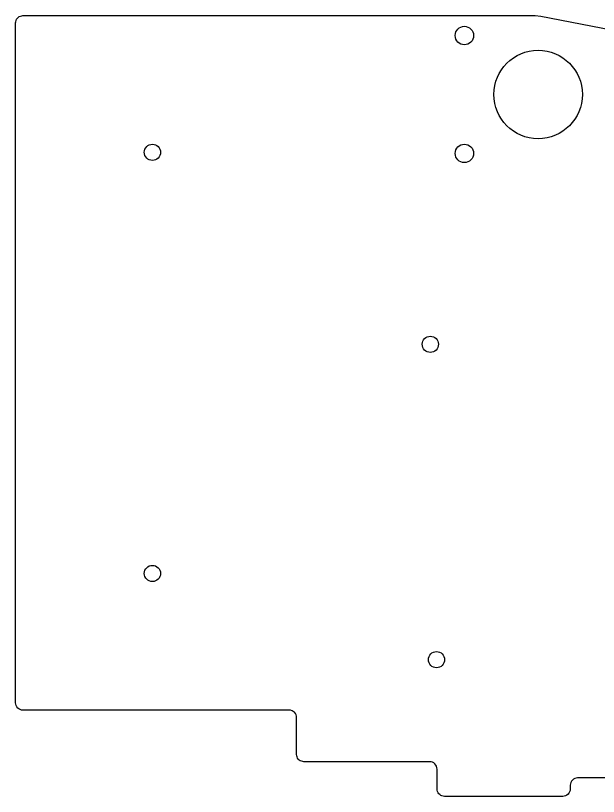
# Model space of a CAD drawing. Header units: inches. Extents: x 184 to 631, y 158 to 480.
# Drawn here: x 183.9 to 407.5, y 158.4 to 458.2 of the extents above; entities that cross this region are included whole.
import ezdxf

# ---------------------------------------------------------------- set-up
doc = ezdxf.new("R2010")
doc.units = ezdxf.units.IN
doc.header["$MEASUREMENT"] = 0

# ---------------------------------------------------------------- blocks, each defined once
blk = doc.blocks.new('block 6')
at = {"color": 7, "lineweight": 25, "true_color": 0xffffff}
blk.add_lwpolyline([(383.3, 458.25), (385.45, 458.04)], dxfattribs=at)
blk = doc.blocks.new('block 5')
blk.add_blockref('block 6', (0, 0))
blk = doc.blocks.new('block 4')
blk.add_blockref('block 5', (0, 0))
blk = doc.blocks.new('block 3')
blk.add_blockref('block 4', (0, 0))
blk = doc.blocks.new('block 10')
at = {"color": 7, "lineweight": 25, "true_color": 0xffffff}
blk.add_lwpolyline([(385.45, 458.04), (412.57, 452.81)], dxfattribs=at)
blk = doc.blocks.new('block 9')
blk.add_blockref('block 10', (0, 0))
blk = doc.blocks.new('block 8')
blk.add_blockref('block 9', (0, 0))
blk = doc.blocks.new('block 7')
blk.add_blockref('block 8', (0, 0))
blk = doc.blocks.new('block 94')
at = {"color": 7, "lineweight": 25, "true_color": 0xffffff}
blk.add_lwpolyline([(447.77, 165.52), (399.52, 165.52)], dxfattribs=at)
blk = doc.blocks.new('block 93')
blk.add_blockref('block 94', (0, 0))
blk = doc.blocks.new('block 92')
blk.add_blockref('block 93', (0, 0))
blk = doc.blocks.new('block 91')
blk.add_blockref('block 92', (0, 0))
blk = doc.blocks.new('block 98')
at = {"color": 7, "lineweight": 25, "true_color": 0xffffff}
blk.add_lwpolyline([(399.52, 165.52), (398.97, 165.47), (398.44, 165.3), (397.95, 165.04), (397.52, 164.69), (397.17, 164.26), (396.91, 163.77), (396.75, 163.24), (396.69, 162.69)], dxfattribs=at)
blk = doc.blocks.new('block 97')
blk.add_blockref('block 98', (0, 0))
blk = doc.blocks.new('block 96')
blk.add_blockref('block 97', (0, 0))
blk = doc.blocks.new('block 95')
blk.add_blockref('block 96', (0, 0))
blk = doc.blocks.new('block 102')
at = {"color": 7, "lineweight": 25, "true_color": 0xffffff}
blk.add_lwpolyline([(396.69, 162.69), (396.69, 161.28)], dxfattribs=at)
blk = doc.blocks.new('block 101')
blk.add_blockref('block 102', (0, 0))
blk = doc.blocks.new('block 100')
blk.add_blockref('block 101', (0, 0))
blk = doc.blocks.new('block 99')
blk.add_blockref('block 100', (0, 0))
blk = doc.blocks.new('block 106')
at = {"color": 7, "lineweight": 25, "true_color": 0xffffff}
blk.add_lwpolyline([(396.69, 161.28), (396.64, 160.72), (396.48, 160.19), (396.22, 159.7), (395.86, 159.27), (395.43, 158.92), (394.94, 158.66), (394.41, 158.5), (393.86, 158.45)], dxfattribs=at)
blk = doc.blocks.new('block 105')
blk.add_blockref('block 106', (0, 0))
blk = doc.blocks.new('block 104')
blk.add_blockref('block 105', (0, 0))
blk = doc.blocks.new('block 103')
blk.add_blockref('block 104', (0, 0))
blk = doc.blocks.new('block 110')
at = {"color": 7, "lineweight": 25, "true_color": 0xffffff}
blk.add_lwpolyline([(393.86, 158.45), (348.45, 158.45)], dxfattribs=at)
blk = doc.blocks.new('block 109')
blk.add_blockref('block 110', (0, 0))
blk = doc.blocks.new('block 108')
blk.add_blockref('block 109', (0, 0))
blk = doc.blocks.new('block 107')
blk.add_blockref('block 108', (0, 0))
blk = doc.blocks.new('block 114')
at = {"color": 7, "lineweight": 25, "true_color": 0xffffff}
blk.add_lwpolyline([(348.45, 158.45), (347.95, 158.49), (347.48, 158.62), (347.03, 158.83), (346.63, 159.11), (346.28, 159.46), (346, 159.86), (345.79, 160.31), (345.66, 160.78), (345.62, 161.28)], dxfattribs=at)
blk = doc.blocks.new('block 113')
blk.add_blockref('block 114', (0, 0))
blk = doc.blocks.new('block 112')
blk.add_blockref('block 113', (0, 0))
blk = doc.blocks.new('block 111')
blk.add_blockref('block 112', (0, 0))
blk = doc.blocks.new('block 118')
at = {"color": 7, "lineweight": 25, "true_color": 0xffffff}
blk.add_lwpolyline([(345.62, 161.28), (345.62, 168.92)], dxfattribs=at)
blk = doc.blocks.new('block 117')
blk.add_blockref('block 118', (0, 0))
blk = doc.blocks.new('block 116')
blk.add_blockref('block 117', (0, 0))
blk = doc.blocks.new('block 115')
blk.add_blockref('block 116', (0, 0))
blk = doc.blocks.new('block 122')
at = {"color": 7, "lineweight": 25, "true_color": 0xffffff}
blk.add_lwpolyline([(345.62, 168.92), (345.56, 169.47), (345.4, 170), (345.14, 170.49), (344.79, 170.92), (344.36, 171.27), (343.87, 171.53), (343.34, 171.69), (342.79, 171.74)], dxfattribs=at)
blk = doc.blocks.new('block 121')
blk.add_blockref('block 122', (0, 0))
blk = doc.blocks.new('block 120')
blk.add_blockref('block 121', (0, 0))
blk = doc.blocks.new('block 119')
blk.add_blockref('block 120', (0, 0))
blk = doc.blocks.new('block 126')
at = {"color": 7, "lineweight": 25, "true_color": 0xffffff}
blk.add_lwpolyline([(342.79, 171.74), (294.54, 171.74)], dxfattribs=at)
blk = doc.blocks.new('block 125')
blk.add_blockref('block 126', (0, 0))
blk = doc.blocks.new('block 124')
blk.add_blockref('block 125', (0, 0))
blk = doc.blocks.new('block 123')
blk.add_blockref('block 124', (0, 0))
blk = doc.blocks.new('block 130')
at = {"color": 7, "lineweight": 25, "true_color": 0xffffff}
blk.add_lwpolyline([(294.54, 171.74), (294.05, 171.79), (293.57, 171.92), (293.13, 172.12), (292.72, 172.41), (292.37, 172.76), (292.09, 173.16), (291.88, 173.61), (291.76, 174.08), (291.71, 174.58)], dxfattribs=at)
blk = doc.blocks.new('block 129')
blk.add_blockref('block 130', (0, 0))
blk = doc.blocks.new('block 128')
blk.add_blockref('block 129', (0, 0))
blk = doc.blocks.new('block 127')
blk.add_blockref('block 128', (0, 0))
blk = doc.blocks.new('block 134')
at = {"color": 7, "lineweight": 25, "true_color": 0xffffff}
blk.add_lwpolyline([(291.71, 174.58), (291.71, 188.72)], dxfattribs=at)
blk = doc.blocks.new('block 133')
blk.add_blockref('block 134', (0, 0))
blk = doc.blocks.new('block 132')
blk.add_blockref('block 133', (0, 0))
blk = doc.blocks.new('block 131')
blk.add_blockref('block 132', (0, 0))
blk = doc.blocks.new('block 138')
at = {"color": 7, "lineweight": 25, "true_color": 0xffffff}
blk.add_lwpolyline([(291.71, 188.72), (291.66, 189.27), (291.5, 189.81), (291.24, 190.29), (290.88, 190.72), (290.45, 191.08), (289.97, 191.34), (289.43, 191.5), (288.88, 191.55)], dxfattribs=at)
blk = doc.blocks.new('block 137')
blk.add_blockref('block 138', (0, 0))
blk = doc.blocks.new('block 136')
blk.add_blockref('block 137', (0, 0))
blk = doc.blocks.new('block 135')
blk.add_blockref('block 136', (0, 0))
blk = doc.blocks.new('block 142')
at = {"color": 7, "lineweight": 25, "true_color": 0xffffff}
blk.add_lwpolyline([(288.88, 191.55), (237.81, 191.55), (186.73, 191.55)], dxfattribs=at)
blk = doc.blocks.new('block 141')
blk.add_blockref('block 142', (0, 0))
blk = doc.blocks.new('block 140')
blk.add_blockref('block 141', (0, 0))
blk = doc.blocks.new('block 139')
blk.add_blockref('block 140', (0, 0))
blk = doc.blocks.new('block 146')
at = {"color": 7, "lineweight": 25, "true_color": 0xffffff}
blk.add_lwpolyline([(186.73, 191.55), (186.18, 191.61), (185.65, 191.77), (185.16, 192.03), (184.73, 192.38), (184.38, 192.81), (184.12, 193.3), (183.96, 193.83), (183.9, 194.38)], dxfattribs=at)
blk = doc.blocks.new('block 145')
blk.add_blockref('block 146', (0, 0))
blk = doc.blocks.new('block 144')
blk.add_blockref('block 145', (0, 0))
blk = doc.blocks.new('block 143')
blk.add_blockref('block 144', (0, 0))
blk = doc.blocks.new('block 150')
at = {"color": 7, "lineweight": 25, "true_color": 0xffffff}
blk.add_lwpolyline([(183.9, 194.38), (183.9, 455.42)], dxfattribs=at)
blk = doc.blocks.new('block 149')
blk.add_blockref('block 150', (0, 0))
blk = doc.blocks.new('block 148')
blk.add_blockref('block 149', (0, 0))
blk = doc.blocks.new('block 147')
blk.add_blockref('block 148', (0, 0))
blk = doc.blocks.new('block 154')
at = {"color": 7, "lineweight": 25, "true_color": 0xffffff}
blk.add_lwpolyline([(183.9, 455.42), (183.95, 455.91), (184.07, 456.39), (184.28, 456.83), (184.56, 457.24), (184.91, 457.58), (185.32, 457.87), (185.76, 458.08), (186.24, 458.21), (186.73, 458.25)], dxfattribs=at)
blk = doc.blocks.new('block 153')
blk.add_blockref('block 154', (0, 0))
blk = doc.blocks.new('block 152')
blk.add_blockref('block 153', (0, 0))
blk = doc.blocks.new('block 151')
blk.add_blockref('block 152', (0, 0))
blk = doc.blocks.new('block 158')
at = {"color": 7, "lineweight": 25, "true_color": 0xffffff}
blk.add_lwpolyline([(186.73, 458.25), (237.81, 458.25), (383.3, 458.25)], dxfattribs=at)
blk = doc.blocks.new('block 157')
blk.add_blockref('block 158', (0, 0))
blk = doc.blocks.new('block 156')
blk.add_blockref('block 157', (0, 0))
blk = doc.blocks.new('block 155')
blk.add_blockref('block 156', (0, 0))
blk = doc.blocks.new('block 2')
for name in ['block 151', 'block 155', 'block 3', 'block 7', 'block 147', 'block 143', 'block 139', 'block 135', 'block 131', 'block 127', 'block 123', 'block 119', 'block 115', 'block 95', 'block 91', 'block 99', 'block 111', 'block 103', 'block 107']:
    blk.add_blockref(name, (0, 0))
blk = doc.blocks.new('block 163')
at = {"color": 7, "lineweight": 25, "true_color": 0xffffff}
blk.add_open_spline([(401.36, 427.97), (401.36, 437.35), (393.76, 444.95), (384.38, 444.95), (384.38, 444.95), (384.38, 444.95), (384.38, 444.95), (384.38, 444.95), (384.38, 444.95), (384.38, 444.95), (384.38, 444.95), (384.38, 444.95), (384.38, 444.95), (384.38, 444.95), (384.38, 444.95), (384.38, 444.95), (384.38, 444.95), (384.38, 444.95), (384.38, 444.95), (384.38, 444.95), (384.38, 444.95), (384.38, 444.95), (384.38, 444.95), (384.38, 444.95), (384.38, 444.95), (384.38, 444.95), (384.38, 444.95), (384.38, 444.95), (384.38, 444.95), (384.38, 444.95), (384.38, 444.95), (384.38, 444.95), (384.38, 444.95), (384.38, 444.95), (384.38, 444.95), (384.38, 444.95), (384.38, 444.95), (384.38, 444.95), (384.38, 444.95), (384.38, 444.95), (384.38, 444.95), (384.38, 444.95), (384.38, 444.95), (384.38, 444.95), (384.38, 444.95), (384.38, 444.95), (384.38, 444.95), (384.38, 444.95), (384.38, 444.95), (375.01, 444.95), (367.41, 437.35), (367.41, 427.97), (367.41, 427.97), (367.41, 427.97), (367.41, 427.97), (367.41, 427.97), (367.41, 427.97), (367.41, 427.97), (367.41, 427.97), (367.41, 427.97), (367.41, 427.97), (367.41, 427.97), (367.41, 427.97), (367.41, 427.97), (367.41, 427.97), (367.41, 427.97), (367.41, 427.97), (367.41, 427.97), (367.41, 427.97), (367.41, 427.97), (367.41, 427.97), (367.41, 427.97), (367.41, 427.97), (367.41, 427.97), (367.41, 427.97), (367.41, 427.97), (367.41, 427.97), (367.41, 427.97), (367.41, 427.97), (367.41, 427.97), (367.41, 427.97), (367.41, 427.97), (367.41, 427.97), (367.41, 427.97), (367.41, 427.97), (367.41, 427.97), (367.41, 427.97), (367.41, 427.97), (367.41, 427.97), (367.41, 427.97), (367.41, 427.97), (367.41, 427.97), (367.41, 427.97), (367.41, 427.97), (367.41, 427.97), (367.41, 427.97), (367.41, 427.97), (367.41, 418.59), (375.01, 410.99), (384.38, 410.99), (384.38, 410.99), (384.38, 410.99), (384.38, 410.99), (384.38, 410.99), (384.38, 410.99), (384.38, 410.99), (384.38, 410.99), (384.38, 410.99), (384.38, 410.99), (384.38, 410.99), (384.38, 410.99), (384.38, 410.99), (384.38, 410.99), (384.38, 410.99), (384.38, 410.99), (384.38, 410.99), (384.38, 410.99), (384.38, 410.99), (384.38, 410.99), (384.38, 410.99), (384.38, 410.99), (384.38, 410.99), (384.38, 410.99), (384.38, 410.99), (384.38, 410.99), (384.38, 410.99), (384.38, 410.99), (384.38, 410.99), (384.38, 410.99), (384.38, 410.99), (384.38, 410.99), (384.38, 410.99), (384.38, 410.99), (384.38, 410.99), (384.38, 410.99), (384.38, 410.99), (384.38, 410.99), (384.38, 410.99), (384.38, 410.99), (384.38, 410.99), (384.38, 410.99), (384.38, 410.99), (384.38, 410.99), (384.38, 410.99), (384.38, 410.99), (393.76, 410.99), (401.36, 418.59), (401.36, 427.97), (401.36, 427.97), (401.36, 427.97), (401.36, 427.97), (401.36, 427.97), (401.36, 427.97), (401.36, 427.97), (401.36, 427.97), (401.36, 427.97), (401.36, 427.97), (401.36, 427.97), (401.36, 427.97), (401.36, 427.97), (401.36, 427.97), (401.36, 427.97), (401.36, 427.97), (401.36, 427.97), (401.36, 427.97), (401.36, 427.97), (401.36, 427.97), (401.36, 427.97), (401.36, 427.97), (401.36, 427.97), (401.36, 427.97), (401.36, 427.97), (401.36, 427.97), (401.36, 427.97), (401.36, 427.97), (401.36, 427.97), (401.36, 427.97), (401.36, 427.97), (401.36, 427.97), (401.36, 427.97), (401.36, 427.97), (401.36, 427.97), (401.36, 427.97), (401.36, 427.97), (401.36, 427.97), (401.36, 427.97), (401.36, 427.97), (401.36, 427.97), (401.36, 427.97), (401.36, 427.97), (401.36, 427.97), (401.36, 427.97), (401.36, 427.97), (401.36, 427.97), (401.36, 427.97), (401.36, 427.97), (401.36, 427.97), (401.36, 427.97), (401.36, 427.97), (401.36, 427.97), (401.36, 427.97), (401.36, 427.97), (401.36, 427.97), (401.36, 427.97), (401.36, 427.97), (401.36, 427.97), (401.36, 427.97), (401.36, 427.97), (401.36, 427.97), (401.36, 427.97), (401.36, 427.97), (401.36, 427.97), (401.36, 427.97), (401.36, 427.97), (401.36, 427.97), (401.36, 427.97), (401.36, 427.97), (401.36, 427.97), (401.36, 427.97), (401.36, 427.97), (401.36, 427.97), (401.36, 427.97), (401.36, 427.97), (401.36, 427.97), (401.36, 427.97), (401.36, 427.97), (401.36, 427.97), (401.36, 427.97), (401.36, 427.97), (401.36, 427.97), (401.36, 427.97), (401.36, 427.97), (401.36, 427.97), (401.36, 427.97), (401.36, 427.97), (401.36, 427.97), (401.36, 427.97), (401.36, 427.97), (401.36, 427.97), (401.36, 427.97), (401.36, 427.97), (401.36, 427.97), (401.36, 427.97), (401.36, 427.97)], degree=3, knots=[0, 0, 0, 0, 1, 1, 1, 2, 2, 2, 3, 3, 3, 4, 4, 4, 5, 5, 5, 6, 6, 6, 7, 7, 7, 8, 8, 8, 9, 9, 9, 10, 10, 10, 11, 11, 11, 12, 12, 12, 13, 13, 13, 14, 14, 14, 15, 15, 15, 16, 16, 16, 17, 17, 17, 18, 18, 18, 19, 19, 19, 20, 20, 20, 21, 21, 21, 22, 22, 22, 23, 23, 23, 24, 24, 24, 25, 25, 25, 26, 26, 26, 27, 27, 27, 28, 28, 28, 29, 29, 29, 30, 30, 30, 31, 31, 31, 32, 32, 32, 33, 33, 33, 34, 34, 34, 35, 35, 35, 36, 36, 36, 37, 37, 37, 38, 38, 38, 39, 39, 39, 40, 40, 40, 41, 41, 41, 42, 42, 42, 43, 43, 43, 44, 44, 44, 45, 45, 45, 46, 46, 46, 47, 47, 47, 48, 48, 48, 49, 49, 49, 50, 50, 50, 51, 51, 51, 52, 52, 52, 53, 53, 53, 54, 54, 54, 55, 55, 55, 56, 56, 56, 57, 57, 57, 58, 58, 58, 59, 59, 59, 60, 60, 60, 61, 61, 61, 62, 62, 62, 63, 63, 63, 64, 64, 64, 65, 65, 65, 66, 66, 66, 67, 67, 67, 68, 68, 68, 69, 69, 69, 70, 70, 70, 71, 71, 71, 72, 72, 72, 73, 73, 73, 74, 74, 74, 75, 75, 75, 76, 76, 76, 77, 77, 77, 78, 78, 78, 79, 79, 79, 80, 80, 80, 81, 81, 81, 81], dxfattribs=at)
blk = doc.blocks.new('block 162')
blk.add_blockref('block 163', (0, 0))
blk = doc.blocks.new('block 161')
blk.add_blockref('block 162', (0, 0))
blk = doc.blocks.new('block 160')
blk.add_blockref('block 161', (0, 0))
blk = doc.blocks.new('block 159')
blk.add_blockref('block 160', (0, 0))
blk = doc.blocks.new('block 168')
at = {"color": 7, "lineweight": 25, "true_color": 0xffffff}
blk.add_open_spline([(359.62, 450.61), (359.62, 452.56), (358.04, 454.14), (356.09, 454.14), (356.09, 454.14), (356.09, 454.14), (356.09, 454.14), (356.09, 454.14), (356.09, 454.14), (356.09, 454.14), (356.09, 454.14), (356.09, 454.14), (356.09, 454.14), (356.09, 454.14), (356.09, 454.14), (356.09, 454.14), (356.09, 454.14), (356.09, 454.14), (356.09, 454.14), (356.09, 454.14), (356.09, 454.14), (356.09, 454.14), (356.09, 454.14), (356.09, 454.14), (356.09, 454.14), (356.09, 454.14), (356.09, 454.14), (356.09, 454.14), (356.09, 454.14), (356.09, 454.14), (356.09, 454.14), (356.09, 454.14), (356.09, 454.14), (356.09, 454.14), (356.09, 454.14), (356.09, 454.14), (356.09, 454.14), (356.09, 454.14), (356.09, 454.14), (356.09, 454.14), (356.09, 454.14), (356.09, 454.14), (356.09, 454.14), (356.09, 454.14), (356.09, 454.14), (356.09, 454.14), (356.09, 454.14), (356.09, 454.14), (356.09, 454.14), (354.13, 454.14), (352.55, 452.56), (352.55, 450.61), (352.55, 450.61), (352.55, 450.61), (352.55, 450.61), (352.55, 450.61), (352.55, 450.61), (352.55, 450.61), (352.55, 450.61), (352.55, 450.61), (352.55, 450.61), (352.55, 450.61), (352.55, 450.61), (352.55, 450.61), (352.55, 450.61), (352.55, 450.61), (352.55, 450.61), (352.55, 450.61), (352.55, 450.61), (352.55, 450.61), (352.55, 450.61), (352.55, 450.61), (352.55, 450.61), (352.55, 450.61), (352.55, 450.61), (352.55, 450.61), (352.55, 450.61), (352.55, 450.61), (352.55, 450.61), (352.55, 450.61), (352.55, 450.61), (352.55, 450.61), (352.55, 450.61), (352.55, 450.61), (352.55, 450.61), (352.55, 450.61), (352.55, 450.61), (352.55, 450.61), (352.55, 450.61), (352.55, 450.61), (352.55, 450.61), (352.55, 450.61), (352.55, 450.61), (352.55, 450.61), (352.55, 450.61), (352.55, 450.61), (352.55, 450.61), (352.55, 448.65), (354.13, 447.07), (356.09, 447.07), (356.09, 447.07), (356.09, 447.07), (356.09, 447.07), (356.09, 447.07), (356.09, 447.07), (356.09, 447.07), (356.09, 447.07), (356.09, 447.07), (356.09, 447.07), (356.09, 447.07), (356.09, 447.07), (356.09, 447.07), (356.09, 447.07), (356.09, 447.07), (356.09, 447.07), (356.09, 447.07), (356.09, 447.07), (356.09, 447.07), (356.09, 447.07), (356.09, 447.07), (356.09, 447.07), (356.09, 447.07), (356.09, 447.07), (356.09, 447.07), (356.09, 447.07), (356.09, 447.07), (356.09, 447.07), (356.09, 447.07), (356.09, 447.07), (356.09, 447.07), (356.09, 447.07), (356.09, 447.07), (356.09, 447.07), (356.09, 447.07), (356.09, 447.07), (356.09, 447.07), (356.09, 447.07), (356.09, 447.07), (356.09, 447.07), (356.09, 447.07), (356.09, 447.07), (356.09, 447.07), (356.09, 447.07), (356.09, 447.07), (356.09, 447.07), (358.04, 447.07), (359.62, 448.65), (359.62, 450.61), (359.62, 450.61), (359.62, 450.61), (359.62, 450.61), (359.62, 450.61), (359.62, 450.61), (359.62, 450.61), (359.62, 450.61), (359.62, 450.61), (359.62, 450.61), (359.62, 450.61), (359.62, 450.61), (359.62, 450.61), (359.62, 450.61), (359.62, 450.61), (359.62, 450.61), (359.62, 450.61), (359.62, 450.61), (359.62, 450.61), (359.62, 450.61), (359.62, 450.61), (359.62, 450.61), (359.62, 450.61), (359.62, 450.61), (359.62, 450.61), (359.62, 450.61), (359.62, 450.61), (359.62, 450.61), (359.62, 450.61), (359.62, 450.61), (359.62, 450.61), (359.62, 450.61), (359.62, 450.61), (359.62, 450.61), (359.62, 450.61), (359.62, 450.61), (359.62, 450.61), (359.62, 450.61), (359.62, 450.61), (359.62, 450.61), (359.62, 450.61), (359.62, 450.61), (359.62, 450.61), (359.62, 450.61), (359.62, 450.61), (359.62, 450.61), (359.62, 450.61), (359.62, 450.61), (359.62, 450.61), (359.62, 450.61), (359.62, 450.61), (359.62, 450.61), (359.62, 450.61), (359.62, 450.61), (359.62, 450.61), (359.62, 450.61), (359.62, 450.61), (359.62, 450.61), (359.62, 450.61), (359.62, 450.61), (359.62, 450.61), (359.62, 450.61), (359.62, 450.61), (359.62, 450.61), (359.62, 450.61), (359.62, 450.61), (359.62, 450.61), (359.62, 450.61), (359.62, 450.61), (359.62, 450.61), (359.62, 450.61), (359.62, 450.61), (359.62, 450.61), (359.62, 450.61), (359.62, 450.61), (359.62, 450.61), (359.62, 450.61), (359.62, 450.61), (359.62, 450.61), (359.62, 450.61), (359.62, 450.61), (359.62, 450.61), (359.62, 450.61), (359.62, 450.61), (359.62, 450.61), (359.62, 450.61), (359.62, 450.61), (359.62, 450.61), (359.62, 450.61), (359.62, 450.61), (359.62, 450.61), (359.62, 450.61), (359.62, 450.61), (359.62, 450.61), (359.62, 450.61), (359.62, 450.61), (359.62, 450.61)], degree=3, knots=[0, 0, 0, 0, 1, 1, 1, 2, 2, 2, 3, 3, 3, 4, 4, 4, 5, 5, 5, 6, 6, 6, 7, 7, 7, 8, 8, 8, 9, 9, 9, 10, 10, 10, 11, 11, 11, 12, 12, 12, 13, 13, 13, 14, 14, 14, 15, 15, 15, 16, 16, 16, 17, 17, 17, 18, 18, 18, 19, 19, 19, 20, 20, 20, 21, 21, 21, 22, 22, 22, 23, 23, 23, 24, 24, 24, 25, 25, 25, 26, 26, 26, 27, 27, 27, 28, 28, 28, 29, 29, 29, 30, 30, 30, 31, 31, 31, 32, 32, 32, 33, 33, 33, 34, 34, 34, 35, 35, 35, 36, 36, 36, 37, 37, 37, 38, 38, 38, 39, 39, 39, 40, 40, 40, 41, 41, 41, 42, 42, 42, 43, 43, 43, 44, 44, 44, 45, 45, 45, 46, 46, 46, 47, 47, 47, 48, 48, 48, 49, 49, 49, 50, 50, 50, 51, 51, 51, 52, 52, 52, 53, 53, 53, 54, 54, 54, 55, 55, 55, 56, 56, 56, 57, 57, 57, 58, 58, 58, 59, 59, 59, 60, 60, 60, 61, 61, 61, 62, 62, 62, 63, 63, 63, 64, 64, 64, 65, 65, 65, 66, 66, 66, 67, 67, 67, 68, 68, 68, 69, 69, 69, 70, 70, 70, 71, 71, 71, 72, 72, 72, 73, 73, 73, 74, 74, 74, 75, 75, 75, 76, 76, 76, 77, 77, 77, 78, 78, 78, 79, 79, 79, 80, 80, 80, 81, 81, 81, 81], dxfattribs=at)
blk = doc.blocks.new('block 167')
blk.add_blockref('block 168', (0, 0))
blk = doc.blocks.new('block 166')
blk.add_blockref('block 167', (0, 0))
blk = doc.blocks.new('block 165')
blk.add_blockref('block 166', (0, 0))
blk = doc.blocks.new('block 164')
blk.add_blockref('block 165', (0, 0))
blk = doc.blocks.new('block 173')
at = {"color": 7, "lineweight": 25, "true_color": 0xffffff}
blk.add_open_spline([(359.62, 405.33), (359.62, 407.29), (358.04, 408.87), (356.09, 408.87), (356.09, 408.87), (356.09, 408.87), (356.09, 408.87), (356.09, 408.87), (356.09, 408.87), (356.09, 408.87), (356.09, 408.87), (356.09, 408.87), (356.09, 408.87), (356.09, 408.87), (356.09, 408.87), (356.09, 408.87), (356.09, 408.87), (356.09, 408.87), (356.09, 408.87), (356.09, 408.87), (356.09, 408.87), (356.09, 408.87), (356.09, 408.87), (356.09, 408.87), (356.09, 408.87), (356.09, 408.87), (356.09, 408.87), (356.09, 408.87), (356.09, 408.87), (356.09, 408.87), (356.09, 408.87), (356.09, 408.87), (356.09, 408.87), (356.09, 408.87), (356.09, 408.87), (356.09, 408.87), (356.09, 408.87), (356.09, 408.87), (356.09, 408.87), (356.09, 408.87), (356.09, 408.87), (356.09, 408.87), (356.09, 408.87), (356.09, 408.87), (356.09, 408.87), (356.09, 408.87), (356.09, 408.87), (356.09, 408.87), (356.09, 408.87), (354.13, 408.87), (352.55, 407.29), (352.55, 405.33), (352.55, 405.33), (352.55, 405.33), (352.55, 405.33), (352.55, 405.33), (352.55, 405.33), (352.55, 405.33), (352.55, 405.33), (352.55, 405.33), (352.55, 405.33), (352.55, 405.33), (352.55, 405.33), (352.55, 405.33), (352.55, 405.33), (352.55, 405.33), (352.55, 405.33), (352.55, 405.33), (352.55, 405.33), (352.55, 405.33), (352.55, 405.33), (352.55, 405.33), (352.55, 405.33), (352.55, 405.33), (352.55, 405.33), (352.55, 405.33), (352.55, 405.33), (352.55, 405.33), (352.55, 405.33), (352.55, 405.33), (352.55, 405.33), (352.55, 405.33), (352.55, 405.33), (352.55, 405.33), (352.55, 405.33), (352.55, 405.33), (352.55, 405.33), (352.55, 405.33), (352.55, 405.33), (352.55, 405.33), (352.55, 405.33), (352.55, 405.33), (352.55, 405.33), (352.55, 405.33), (352.55, 405.33), (352.55, 405.33), (352.55, 405.33), (352.55, 403.38), (354.13, 401.8), (356.09, 401.8), (356.09, 401.8), (356.09, 401.8), (356.09, 401.8), (356.09, 401.8), (356.09, 401.8), (356.09, 401.8), (356.09, 401.8), (356.09, 401.8), (356.09, 401.8), (356.09, 401.8), (356.09, 401.8), (356.09, 401.8), (356.09, 401.8), (356.09, 401.8), (356.09, 401.8), (356.09, 401.8), (356.09, 401.8), (356.09, 401.8), (356.09, 401.8), (356.09, 401.8), (356.09, 401.8), (356.09, 401.8), (356.09, 401.8), (356.09, 401.8), (356.09, 401.8), (356.09, 401.8), (356.09, 401.8), (356.09, 401.8), (356.09, 401.8), (356.09, 401.8), (356.09, 401.8), (356.09, 401.8), (356.09, 401.8), (356.09, 401.8), (356.09, 401.8), (356.09, 401.8), (356.09, 401.8), (356.09, 401.8), (356.09, 401.8), (356.09, 401.8), (356.09, 401.8), (356.09, 401.8), (356.09, 401.8), (356.09, 401.8), (356.09, 401.8), (358.04, 401.8), (359.62, 403.38), (359.62, 405.33), (359.62, 405.33), (359.62, 405.33), (359.62, 405.33), (359.62, 405.33), (359.62, 405.33), (359.62, 405.33), (359.62, 405.33), (359.62, 405.33), (359.62, 405.33), (359.62, 405.33), (359.62, 405.33), (359.62, 405.33), (359.62, 405.33), (359.62, 405.33), (359.62, 405.33), (359.62, 405.33), (359.62, 405.33), (359.62, 405.33), (359.62, 405.33), (359.62, 405.33), (359.62, 405.33), (359.62, 405.33), (359.62, 405.33), (359.62, 405.33), (359.62, 405.33), (359.62, 405.33), (359.62, 405.33), (359.62, 405.33), (359.62, 405.33), (359.62, 405.33), (359.62, 405.33), (359.62, 405.33), (359.62, 405.33), (359.62, 405.33), (359.62, 405.33), (359.62, 405.33), (359.62, 405.33), (359.62, 405.33), (359.62, 405.33), (359.62, 405.33), (359.62, 405.33), (359.62, 405.33), (359.62, 405.33), (359.62, 405.33), (359.62, 405.33), (359.62, 405.33), (359.62, 405.33), (359.62, 405.33), (359.62, 405.33), (359.62, 405.33), (359.62, 405.33), (359.62, 405.33), (359.62, 405.33), (359.62, 405.33), (359.62, 405.33), (359.62, 405.33), (359.62, 405.33), (359.62, 405.33), (359.62, 405.33), (359.62, 405.33), (359.62, 405.33), (359.62, 405.33), (359.62, 405.33), (359.62, 405.33), (359.62, 405.33), (359.62, 405.33), (359.62, 405.33), (359.62, 405.33), (359.62, 405.33), (359.62, 405.33), (359.62, 405.33), (359.62, 405.33), (359.62, 405.33), (359.62, 405.33), (359.62, 405.33), (359.62, 405.33), (359.62, 405.33), (359.62, 405.33), (359.62, 405.33), (359.62, 405.33), (359.62, 405.33), (359.62, 405.33), (359.62, 405.33), (359.62, 405.33), (359.62, 405.33), (359.62, 405.33), (359.62, 405.33), (359.62, 405.33), (359.62, 405.33), (359.62, 405.33), (359.62, 405.33), (359.62, 405.33), (359.62, 405.33), (359.62, 405.33), (359.62, 405.33), (359.62, 405.33)], degree=3, knots=[0, 0, 0, 0, 1, 1, 1, 2, 2, 2, 3, 3, 3, 4, 4, 4, 5, 5, 5, 6, 6, 6, 7, 7, 7, 8, 8, 8, 9, 9, 9, 10, 10, 10, 11, 11, 11, 12, 12, 12, 13, 13, 13, 14, 14, 14, 15, 15, 15, 16, 16, 16, 17, 17, 17, 18, 18, 18, 19, 19, 19, 20, 20, 20, 21, 21, 21, 22, 22, 22, 23, 23, 23, 24, 24, 24, 25, 25, 25, 26, 26, 26, 27, 27, 27, 28, 28, 28, 29, 29, 29, 30, 30, 30, 31, 31, 31, 32, 32, 32, 33, 33, 33, 34, 34, 34, 35, 35, 35, 36, 36, 36, 37, 37, 37, 38, 38, 38, 39, 39, 39, 40, 40, 40, 41, 41, 41, 42, 42, 42, 43, 43, 43, 44, 44, 44, 45, 45, 45, 46, 46, 46, 47, 47, 47, 48, 48, 48, 49, 49, 49, 50, 50, 50, 51, 51, 51, 52, 52, 52, 53, 53, 53, 54, 54, 54, 55, 55, 55, 56, 56, 56, 57, 57, 57, 58, 58, 58, 59, 59, 59, 60, 60, 60, 61, 61, 61, 62, 62, 62, 63, 63, 63, 64, 64, 64, 65, 65, 65, 66, 66, 66, 67, 67, 67, 68, 68, 68, 69, 69, 69, 70, 70, 70, 71, 71, 71, 72, 72, 72, 73, 73, 73, 74, 74, 74, 75, 75, 75, 76, 76, 76, 77, 77, 77, 78, 78, 78, 79, 79, 79, 80, 80, 80, 81, 81, 81, 81], dxfattribs=at)
blk = doc.blocks.new('block 172')
blk.add_blockref('block 173', (0, 0))
blk = doc.blocks.new('block 171')
blk.add_blockref('block 172', (0, 0))
blk = doc.blocks.new('block 170')
blk.add_blockref('block 171', (0, 0))
blk = doc.blocks.new('block 169')
blk.add_blockref('block 170', (0, 0))
blk = doc.blocks.new('block 178')
at = {"color": 7, "lineweight": 25, "true_color": 0xffffff}
blk.add_open_spline([(346.13, 332.04), (346.13, 333.76), (344.74, 335.16), (343.02, 335.16), (343.02, 335.16), (343.02, 335.16), (343.02, 335.16), (343.02, 335.16), (343.02, 335.16), (343.02, 335.16), (343.02, 335.16), (343.02, 335.16), (343.02, 335.16), (343.02, 335.16), (343.02, 335.16), (343.02, 335.16), (343.02, 335.16), (343.02, 335.16), (343.02, 335.16), (343.02, 335.16), (343.02, 335.16), (343.02, 335.16), (343.02, 335.16), (343.02, 335.16), (343.02, 335.16), (343.02, 335.16), (343.02, 335.16), (343.02, 335.16), (343.02, 335.16), (343.02, 335.16), (343.02, 335.16), (343.02, 335.16), (343.02, 335.16), (343.02, 335.16), (343.02, 335.16), (343.02, 335.16), (343.02, 335.16), (343.02, 335.16), (343.02, 335.16), (343.02, 335.16), (343.02, 335.16), (343.02, 335.16), (343.02, 335.16), (343.02, 335.16), (343.02, 335.16), (343.02, 335.16), (343.02, 335.16), (343.02, 335.16), (343.02, 335.16), (341.3, 335.16), (339.91, 333.76), (339.91, 332.04), (339.91, 332.04), (339.91, 332.04), (339.91, 332.04), (339.91, 332.04), (339.91, 332.04), (339.91, 332.04), (339.91, 332.04), (339.91, 332.04), (339.91, 332.04), (339.91, 332.04), (339.91, 332.04), (339.91, 332.04), (339.91, 332.04), (339.91, 332.04), (339.91, 332.04), (339.91, 332.04), (339.91, 332.04), (339.91, 332.04), (339.91, 332.04), (339.91, 332.04), (339.91, 332.04), (339.91, 332.04), (339.91, 332.04), (339.91, 332.04), (339.91, 332.04), (339.91, 332.04), (339.91, 332.04), (339.91, 332.04), (339.91, 332.04), (339.91, 332.04), (339.91, 332.04), (339.91, 332.04), (339.91, 332.04), (339.91, 332.04), (339.91, 332.04), (339.91, 332.04), (339.91, 332.04), (339.91, 332.04), (339.91, 332.04), (339.91, 332.04), (339.91, 332.04), (339.91, 332.04), (339.91, 332.04), (339.91, 332.04), (339.91, 332.04), (339.91, 330.33), (341.3, 328.93), (343.02, 328.93), (343.02, 328.93), (343.02, 328.93), (343.02, 328.93), (343.02, 328.93), (343.02, 328.93), (343.02, 328.93), (343.02, 328.93), (343.02, 328.93), (343.02, 328.93), (343.02, 328.93), (343.02, 328.93), (343.02, 328.93), (343.02, 328.93), (343.02, 328.93), (343.02, 328.93), (343.02, 328.93), (343.02, 328.93), (343.02, 328.93), (343.02, 328.93), (343.02, 328.93), (343.02, 328.93), (343.02, 328.93), (343.02, 328.93), (343.02, 328.93), (343.02, 328.93), (343.02, 328.93), (343.02, 328.93), (343.02, 328.93), (343.02, 328.93), (343.02, 328.93), (343.02, 328.93), (343.02, 328.93), (343.02, 328.93), (343.02, 328.93), (343.02, 328.93), (343.02, 328.93), (343.02, 328.93), (343.02, 328.93), (343.02, 328.93), (343.02, 328.93), (343.02, 328.93), (343.02, 328.93), (343.02, 328.93), (343.02, 328.93), (343.02, 328.93), (344.74, 328.93), (346.13, 330.33), (346.13, 332.04), (346.13, 332.04), (346.13, 332.04), (346.13, 332.04), (346.13, 332.04), (346.13, 332.04), (346.13, 332.04), (346.13, 332.04), (346.13, 332.04), (346.13, 332.04), (346.13, 332.04), (346.13, 332.04), (346.13, 332.04), (346.13, 332.04), (346.13, 332.04), (346.13, 332.04), (346.13, 332.04), (346.13, 332.04), (346.13, 332.04), (346.13, 332.04), (346.13, 332.04), (346.13, 332.04), (346.13, 332.04), (346.13, 332.04), (346.13, 332.04), (346.13, 332.04), (346.13, 332.04), (346.13, 332.04), (346.13, 332.04), (346.13, 332.04), (346.13, 332.04), (346.13, 332.04), (346.13, 332.04), (346.13, 332.04), (346.13, 332.04), (346.13, 332.04), (346.13, 332.04), (346.13, 332.04), (346.13, 332.04), (346.13, 332.04), (346.13, 332.04), (346.13, 332.04), (346.13, 332.04), (346.13, 332.04), (346.13, 332.04), (346.13, 332.04), (346.13, 332.04), (346.13, 332.04), (346.13, 332.04), (346.13, 332.04), (346.13, 332.04), (346.13, 332.04), (346.13, 332.04), (346.13, 332.04), (346.13, 332.04), (346.13, 332.04), (346.13, 332.04), (346.13, 332.04), (346.13, 332.04), (346.13, 332.04), (346.13, 332.04), (346.13, 332.04), (346.13, 332.04), (346.13, 332.04), (346.13, 332.04), (346.13, 332.04), (346.13, 332.04), (346.13, 332.04), (346.13, 332.04), (346.13, 332.04), (346.13, 332.04), (346.13, 332.04), (346.13, 332.04), (346.13, 332.04), (346.13, 332.04), (346.13, 332.04), (346.13, 332.04), (346.13, 332.04), (346.13, 332.04), (346.13, 332.04), (346.13, 332.04), (346.13, 332.04), (346.13, 332.04), (346.13, 332.04), (346.13, 332.04), (346.13, 332.04), (346.13, 332.04), (346.13, 332.04), (346.13, 332.04), (346.13, 332.04), (346.13, 332.04), (346.13, 332.04), (346.13, 332.04), (346.13, 332.04), (346.13, 332.04), (346.13, 332.04), (346.13, 332.04)], degree=3, knots=[0, 0, 0, 0, 1, 1, 1, 2, 2, 2, 3, 3, 3, 4, 4, 4, 5, 5, 5, 6, 6, 6, 7, 7, 7, 8, 8, 8, 9, 9, 9, 10, 10, 10, 11, 11, 11, 12, 12, 12, 13, 13, 13, 14, 14, 14, 15, 15, 15, 16, 16, 16, 17, 17, 17, 18, 18, 18, 19, 19, 19, 20, 20, 20, 21, 21, 21, 22, 22, 22, 23, 23, 23, 24, 24, 24, 25, 25, 25, 26, 26, 26, 27, 27, 27, 28, 28, 28, 29, 29, 29, 30, 30, 30, 31, 31, 31, 32, 32, 32, 33, 33, 33, 34, 34, 34, 35, 35, 35, 36, 36, 36, 37, 37, 37, 38, 38, 38, 39, 39, 39, 40, 40, 40, 41, 41, 41, 42, 42, 42, 43, 43, 43, 44, 44, 44, 45, 45, 45, 46, 46, 46, 47, 47, 47, 48, 48, 48, 49, 49, 49, 50, 50, 50, 51, 51, 51, 52, 52, 52, 53, 53, 53, 54, 54, 54, 55, 55, 55, 56, 56, 56, 57, 57, 57, 58, 58, 58, 59, 59, 59, 60, 60, 60, 61, 61, 61, 62, 62, 62, 63, 63, 63, 64, 64, 64, 65, 65, 65, 66, 66, 66, 67, 67, 67, 68, 68, 68, 69, 69, 69, 70, 70, 70, 71, 71, 71, 72, 72, 72, 73, 73, 73, 74, 74, 74, 75, 75, 75, 76, 76, 76, 77, 77, 77, 78, 78, 78, 79, 79, 79, 80, 80, 80, 81, 81, 81, 81], dxfattribs=at)
blk = doc.blocks.new('block 177')
blk.add_blockref('block 178', (0, 0))
blk = doc.blocks.new('block 176')
blk.add_blockref('block 177', (0, 0))
blk = doc.blocks.new('block 175')
blk.add_blockref('block 176', (0, 0))
blk = doc.blocks.new('block 174')
blk.add_blockref('block 175', (0, 0))
blk = doc.blocks.new('block 188')
at = {"color": 7, "lineweight": 25, "true_color": 0xffffff}
blk.add_open_spline([(348.5, 210.94), (348.5, 212.65), (347.1, 214.05), (345.39, 214.05), (345.39, 214.05), (345.39, 214.05), (345.39, 214.05), (345.39, 214.05), (345.39, 214.05), (345.39, 214.05), (345.39, 214.05), (345.39, 214.05), (345.39, 214.05), (345.39, 214.05), (345.39, 214.05), (345.39, 214.05), (345.39, 214.05), (345.39, 214.05), (345.39, 214.05), (345.39, 214.05), (345.39, 214.05), (345.39, 214.05), (345.39, 214.05), (345.39, 214.05), (345.39, 214.05), (345.39, 214.05), (345.39, 214.05), (345.39, 214.05), (345.39, 214.05), (345.39, 214.05), (345.39, 214.05), (345.39, 214.05), (345.39, 214.05), (345.39, 214.05), (345.39, 214.05), (345.39, 214.05), (345.39, 214.05), (345.39, 214.05), (345.39, 214.05), (345.39, 214.05), (345.39, 214.05), (345.39, 214.05), (345.39, 214.05), (345.39, 214.05), (345.39, 214.05), (345.39, 214.05), (345.39, 214.05), (345.39, 214.05), (345.39, 214.05), (343.67, 214.05), (342.27, 212.65), (342.27, 210.94), (342.27, 210.94), (342.27, 210.94), (342.27, 210.94), (342.27, 210.94), (342.27, 210.94), (342.27, 210.94), (342.27, 210.94), (342.27, 210.94), (342.27, 210.94), (342.27, 210.94), (342.27, 210.94), (342.27, 210.94), (342.27, 210.94), (342.27, 210.94), (342.27, 210.94), (342.27, 210.94), (342.27, 210.94), (342.27, 210.94), (342.27, 210.94), (342.27, 210.94), (342.27, 210.94), (342.27, 210.94), (342.27, 210.94), (342.27, 210.94), (342.27, 210.94), (342.27, 210.94), (342.27, 210.94), (342.27, 210.94), (342.27, 210.94), (342.27, 210.94), (342.27, 210.94), (342.27, 210.94), (342.27, 210.94), (342.27, 210.94), (342.27, 210.94), (342.27, 210.94), (342.27, 210.94), (342.27, 210.94), (342.27, 210.94), (342.27, 210.94), (342.27, 210.94), (342.27, 210.94), (342.27, 210.94), (342.27, 210.94), (342.27, 210.94), (342.27, 209.22), (343.67, 207.82), (345.39, 207.82), (345.39, 207.82), (345.39, 207.82), (345.39, 207.82), (345.39, 207.82), (345.39, 207.82), (345.39, 207.82), (345.39, 207.82), (345.39, 207.82), (345.39, 207.82), (345.39, 207.82), (345.39, 207.82), (345.39, 207.82), (345.39, 207.82), (345.39, 207.82), (345.39, 207.82), (345.39, 207.82), (345.39, 207.82), (345.39, 207.82), (345.39, 207.82), (345.39, 207.82), (345.39, 207.82), (345.39, 207.82), (345.39, 207.82), (345.39, 207.82), (345.39, 207.82), (345.39, 207.82), (345.39, 207.82), (345.39, 207.82), (345.39, 207.82), (345.39, 207.82), (345.39, 207.82), (345.39, 207.82), (345.39, 207.82), (345.39, 207.82), (345.39, 207.82), (345.39, 207.82), (345.39, 207.82), (345.39, 207.82), (345.39, 207.82), (345.39, 207.82), (345.39, 207.82), (345.39, 207.82), (345.39, 207.82), (345.39, 207.82), (345.39, 207.82), (347.1, 207.82), (348.5, 209.22), (348.5, 210.94), (348.5, 210.94), (348.5, 210.94), (348.5, 210.94), (348.5, 210.94), (348.5, 210.94), (348.5, 210.94), (348.5, 210.94), (348.5, 210.94), (348.5, 210.94), (348.5, 210.94), (348.5, 210.94), (348.5, 210.94), (348.5, 210.94), (348.5, 210.94), (348.5, 210.94), (348.5, 210.94), (348.5, 210.94), (348.5, 210.94), (348.5, 210.94), (348.5, 210.94), (348.5, 210.94), (348.5, 210.94), (348.5, 210.94), (348.5, 210.94), (348.5, 210.94), (348.5, 210.94), (348.5, 210.94), (348.5, 210.94), (348.5, 210.94), (348.5, 210.94), (348.5, 210.94), (348.5, 210.94), (348.5, 210.94), (348.5, 210.94), (348.5, 210.94), (348.5, 210.94), (348.5, 210.94), (348.5, 210.94), (348.5, 210.94), (348.5, 210.94), (348.5, 210.94), (348.5, 210.94), (348.5, 210.94), (348.5, 210.94), (348.5, 210.94), (348.5, 210.94), (348.5, 210.94), (348.5, 210.94), (348.5, 210.94), (348.5, 210.94), (348.5, 210.94), (348.5, 210.94), (348.5, 210.94), (348.5, 210.94), (348.5, 210.94), (348.5, 210.94), (348.5, 210.94), (348.5, 210.94), (348.5, 210.94), (348.5, 210.94), (348.5, 210.94), (348.5, 210.94), (348.5, 210.94), (348.5, 210.94), (348.5, 210.94), (348.5, 210.94), (348.5, 210.94), (348.5, 210.94), (348.5, 210.94), (348.5, 210.94), (348.5, 210.94), (348.5, 210.94), (348.5, 210.94), (348.5, 210.94), (348.5, 210.94), (348.5, 210.94), (348.5, 210.94), (348.5, 210.94), (348.5, 210.94), (348.5, 210.94), (348.5, 210.94), (348.5, 210.94), (348.5, 210.94), (348.5, 210.94), (348.5, 210.94), (348.5, 210.94), (348.5, 210.94), (348.5, 210.94), (348.5, 210.94), (348.5, 210.94), (348.5, 210.94), (348.5, 210.94), (348.5, 210.94), (348.5, 210.94), (348.5, 210.94), (348.5, 210.94)], degree=3, knots=[0, 0, 0, 0, 1, 1, 1, 2, 2, 2, 3, 3, 3, 4, 4, 4, 5, 5, 5, 6, 6, 6, 7, 7, 7, 8, 8, 8, 9, 9, 9, 10, 10, 10, 11, 11, 11, 12, 12, 12, 13, 13, 13, 14, 14, 14, 15, 15, 15, 16, 16, 16, 17, 17, 17, 18, 18, 18, 19, 19, 19, 20, 20, 20, 21, 21, 21, 22, 22, 22, 23, 23, 23, 24, 24, 24, 25, 25, 25, 26, 26, 26, 27, 27, 27, 28, 28, 28, 29, 29, 29, 30, 30, 30, 31, 31, 31, 32, 32, 32, 33, 33, 33, 34, 34, 34, 35, 35, 35, 36, 36, 36, 37, 37, 37, 38, 38, 38, 39, 39, 39, 40, 40, 40, 41, 41, 41, 42, 42, 42, 43, 43, 43, 44, 44, 44, 45, 45, 45, 46, 46, 46, 47, 47, 47, 48, 48, 48, 49, 49, 49, 50, 50, 50, 51, 51, 51, 52, 52, 52, 53, 53, 53, 54, 54, 54, 55, 55, 55, 56, 56, 56, 57, 57, 57, 58, 58, 58, 59, 59, 59, 60, 60, 60, 61, 61, 61, 62, 62, 62, 63, 63, 63, 64, 64, 64, 65, 65, 65, 66, 66, 66, 67, 67, 67, 68, 68, 68, 69, 69, 69, 70, 70, 70, 71, 71, 71, 72, 72, 72, 73, 73, 73, 74, 74, 74, 75, 75, 75, 76, 76, 76, 77, 77, 77, 78, 78, 78, 79, 79, 79, 80, 80, 80, 81, 81, 81, 81], dxfattribs=at)
blk = doc.blocks.new('block 187')
blk.add_blockref('block 188', (0, 0))
blk = doc.blocks.new('block 186')
blk.add_blockref('block 187', (0, 0))
blk = doc.blocks.new('block 185')
blk.add_blockref('block 186', (0, 0))
blk = doc.blocks.new('block 184')
blk.add_blockref('block 185', (0, 0))
blk = doc.blocks.new('block 193')
at = {"color": 7, "lineweight": 25, "true_color": 0xffffff}
blk.add_open_spline([(239.51, 405.76), (239.51, 407.48), (238.11, 408.87), (236.39, 408.87), (236.39, 408.87), (236.39, 408.87), (236.39, 408.87), (236.39, 408.87), (236.39, 408.87), (236.39, 408.87), (236.39, 408.87), (236.39, 408.87), (236.39, 408.87), (236.39, 408.87), (236.39, 408.87), (236.39, 408.87), (236.39, 408.87), (236.39, 408.87), (236.39, 408.87), (236.39, 408.87), (236.39, 408.87), (236.39, 408.87), (236.39, 408.87), (236.39, 408.87), (236.39, 408.87), (236.39, 408.87), (236.39, 408.87), (236.39, 408.87), (236.39, 408.87), (236.39, 408.87), (236.39, 408.87), (236.39, 408.87), (236.39, 408.87), (236.39, 408.87), (236.39, 408.87), (236.39, 408.87), (236.39, 408.87), (236.39, 408.87), (236.39, 408.87), (236.39, 408.87), (236.39, 408.87), (236.39, 408.87), (236.39, 408.87), (236.39, 408.87), (236.39, 408.87), (236.39, 408.87), (236.39, 408.87), (236.39, 408.87), (236.39, 408.87), (234.67, 408.87), (233.28, 407.48), (233.28, 405.76), (233.28, 405.76), (233.28, 405.76), (233.28, 405.76), (233.28, 405.76), (233.28, 405.76), (233.28, 405.76), (233.28, 405.76), (233.28, 405.76), (233.28, 405.76), (233.28, 405.76), (233.28, 405.76), (233.28, 405.76), (233.28, 405.76), (233.28, 405.76), (233.28, 405.76), (233.28, 405.76), (233.28, 405.76), (233.28, 405.76), (233.28, 405.76), (233.28, 405.76), (233.28, 405.76), (233.28, 405.76), (233.28, 405.76), (233.28, 405.76), (233.28, 405.76), (233.28, 405.76), (233.28, 405.76), (233.28, 405.76), (233.28, 405.76), (233.28, 405.76), (233.28, 405.76), (233.28, 405.76), (233.28, 405.76), (233.28, 405.76), (233.28, 405.76), (233.28, 405.76), (233.28, 405.76), (233.28, 405.76), (233.28, 405.76), (233.28, 405.76), (233.28, 405.76), (233.28, 405.76), (233.28, 405.76), (233.28, 405.76), (233.28, 405.76), (233.28, 404.04), (234.67, 402.64), (236.39, 402.64), (236.39, 402.64), (236.39, 402.64), (236.39, 402.64), (236.39, 402.64), (236.39, 402.64), (236.39, 402.64), (236.39, 402.64), (236.39, 402.64), (236.39, 402.64), (236.39, 402.64), (236.39, 402.64), (236.39, 402.64), (236.39, 402.64), (236.39, 402.64), (236.39, 402.64), (236.39, 402.64), (236.39, 402.64), (236.39, 402.64), (236.39, 402.64), (236.39, 402.64), (236.39, 402.64), (236.39, 402.64), (236.39, 402.64), (236.39, 402.64), (236.39, 402.64), (236.39, 402.64), (236.39, 402.64), (236.39, 402.64), (236.39, 402.64), (236.39, 402.64), (236.39, 402.64), (236.39, 402.64), (236.39, 402.64), (236.39, 402.64), (236.39, 402.64), (236.39, 402.64), (236.39, 402.64), (236.39, 402.64), (236.39, 402.64), (236.39, 402.64), (236.39, 402.64), (236.39, 402.64), (236.39, 402.64), (236.39, 402.64), (236.39, 402.64), (238.11, 402.64), (239.51, 404.04), (239.51, 405.76), (239.51, 405.76), (239.51, 405.76), (239.51, 405.76), (239.51, 405.76), (239.51, 405.76), (239.51, 405.76), (239.51, 405.76), (239.51, 405.76), (239.51, 405.76), (239.51, 405.76), (239.51, 405.76), (239.51, 405.76), (239.51, 405.76), (239.51, 405.76), (239.51, 405.76), (239.51, 405.76), (239.51, 405.76), (239.51, 405.76), (239.51, 405.76), (239.51, 405.76), (239.51, 405.76), (239.51, 405.76), (239.51, 405.76), (239.51, 405.76), (239.51, 405.76), (239.51, 405.76), (239.51, 405.76), (239.51, 405.76), (239.51, 405.76), (239.51, 405.76), (239.51, 405.76), (239.51, 405.76), (239.51, 405.76), (239.51, 405.76), (239.51, 405.76), (239.51, 405.76), (239.51, 405.76), (239.51, 405.76), (239.51, 405.76), (239.51, 405.76), (239.51, 405.76), (239.51, 405.76), (239.51, 405.76), (239.51, 405.76), (239.51, 405.76), (239.51, 405.76), (239.51, 405.76), (239.51, 405.76), (239.51, 405.76), (239.51, 405.76), (239.51, 405.76), (239.51, 405.76), (239.51, 405.76), (239.51, 405.76), (239.51, 405.76), (239.51, 405.76), (239.51, 405.76), (239.51, 405.76), (239.51, 405.76), (239.51, 405.76), (239.51, 405.76), (239.51, 405.76), (239.51, 405.76), (239.51, 405.76), (239.51, 405.76), (239.51, 405.76), (239.51, 405.76), (239.51, 405.76), (239.51, 405.76), (239.51, 405.76), (239.51, 405.76), (239.51, 405.76), (239.51, 405.76), (239.51, 405.76), (239.51, 405.76), (239.51, 405.76), (239.51, 405.76), (239.51, 405.76), (239.51, 405.76), (239.51, 405.76), (239.51, 405.76), (239.51, 405.76), (239.51, 405.76), (239.51, 405.76), (239.51, 405.76), (239.51, 405.76), (239.51, 405.76), (239.51, 405.76), (239.51, 405.76), (239.51, 405.76), (239.51, 405.76), (239.51, 405.76), (239.51, 405.76), (239.51, 405.76), (239.51, 405.76), (239.51, 405.76)], degree=3, knots=[0, 0, 0, 0, 1, 1, 1, 2, 2, 2, 3, 3, 3, 4, 4, 4, 5, 5, 5, 6, 6, 6, 7, 7, 7, 8, 8, 8, 9, 9, 9, 10, 10, 10, 11, 11, 11, 12, 12, 12, 13, 13, 13, 14, 14, 14, 15, 15, 15, 16, 16, 16, 17, 17, 17, 18, 18, 18, 19, 19, 19, 20, 20, 20, 21, 21, 21, 22, 22, 22, 23, 23, 23, 24, 24, 24, 25, 25, 25, 26, 26, 26, 27, 27, 27, 28, 28, 28, 29, 29, 29, 30, 30, 30, 31, 31, 31, 32, 32, 32, 33, 33, 33, 34, 34, 34, 35, 35, 35, 36, 36, 36, 37, 37, 37, 38, 38, 38, 39, 39, 39, 40, 40, 40, 41, 41, 41, 42, 42, 42, 43, 43, 43, 44, 44, 44, 45, 45, 45, 46, 46, 46, 47, 47, 47, 48, 48, 48, 49, 49, 49, 50, 50, 50, 51, 51, 51, 52, 52, 52, 53, 53, 53, 54, 54, 54, 55, 55, 55, 56, 56, 56, 57, 57, 57, 58, 58, 58, 59, 59, 59, 60, 60, 60, 61, 61, 61, 62, 62, 62, 63, 63, 63, 64, 64, 64, 65, 65, 65, 66, 66, 66, 67, 67, 67, 68, 68, 68, 69, 69, 69, 70, 70, 70, 71, 71, 71, 72, 72, 72, 73, 73, 73, 74, 74, 74, 75, 75, 75, 76, 76, 76, 77, 77, 77, 78, 78, 78, 79, 79, 79, 80, 80, 80, 81, 81, 81, 81], dxfattribs=at)
blk = doc.blocks.new('block 192')
blk.add_blockref('block 193', (0, 0))
blk = doc.blocks.new('block 191')
blk.add_blockref('block 192', (0, 0))
blk = doc.blocks.new('block 190')
blk.add_blockref('block 191', (0, 0))
blk = doc.blocks.new('block 189')
blk.add_blockref('block 190', (0, 0))
blk = doc.blocks.new('block 198')
at = {"color": 7, "lineweight": 25, "true_color": 0xffffff}
blk.add_open_spline([(239.51, 244.04), (239.51, 245.76), (238.11, 247.16), (236.39, 247.16), (236.39, 247.16), (236.39, 247.16), (236.39, 247.16), (236.39, 247.16), (236.39, 247.16), (236.39, 247.16), (236.39, 247.16), (236.39, 247.16), (236.39, 247.16), (236.39, 247.16), (236.39, 247.16), (236.39, 247.16), (236.39, 247.16), (236.39, 247.16), (236.39, 247.16), (236.39, 247.16), (236.39, 247.16), (236.39, 247.16), (236.39, 247.16), (236.39, 247.16), (236.39, 247.16), (236.39, 247.16), (236.39, 247.16), (236.39, 247.16), (236.39, 247.16), (236.39, 247.16), (236.39, 247.16), (236.39, 247.16), (236.39, 247.16), (236.39, 247.16), (236.39, 247.16), (236.39, 247.16), (236.39, 247.16), (236.39, 247.16), (236.39, 247.16), (236.39, 247.16), (236.39, 247.16), (236.39, 247.16), (236.39, 247.16), (236.39, 247.16), (236.39, 247.16), (236.39, 247.16), (236.39, 247.16), (236.39, 247.16), (236.39, 247.16), (234.67, 247.16), (233.28, 245.76), (233.28, 244.04), (233.28, 244.04), (233.28, 244.04), (233.28, 244.04), (233.28, 244.04), (233.28, 244.04), (233.28, 244.04), (233.28, 244.04), (233.28, 244.04), (233.28, 244.04), (233.28, 244.04), (233.28, 244.04), (233.28, 244.04), (233.28, 244.04), (233.28, 244.04), (233.28, 244.04), (233.28, 244.04), (233.28, 244.04), (233.28, 244.04), (233.28, 244.04), (233.28, 244.04), (233.28, 244.04), (233.28, 244.04), (233.28, 244.04), (233.28, 244.04), (233.28, 244.04), (233.28, 244.04), (233.28, 244.04), (233.28, 244.04), (233.28, 244.04), (233.28, 244.04), (233.28, 244.04), (233.28, 244.04), (233.28, 244.04), (233.28, 244.04), (233.28, 244.04), (233.28, 244.04), (233.28, 244.04), (233.28, 244.04), (233.28, 244.04), (233.28, 244.04), (233.28, 244.04), (233.28, 244.04), (233.28, 244.04), (233.28, 244.04), (233.28, 244.04), (233.28, 242.32), (234.67, 240.93), (236.39, 240.93), (236.39, 240.93), (236.39, 240.93), (236.39, 240.93), (236.39, 240.93), (236.39, 240.93), (236.39, 240.93), (236.39, 240.93), (236.39, 240.93), (236.39, 240.93), (236.39, 240.93), (236.39, 240.93), (236.39, 240.93), (236.39, 240.93), (236.39, 240.93), (236.39, 240.93), (236.39, 240.93), (236.39, 240.93), (236.39, 240.93), (236.39, 240.93), (236.39, 240.93), (236.39, 240.93), (236.39, 240.93), (236.39, 240.93), (236.39, 240.93), (236.39, 240.93), (236.39, 240.93), (236.39, 240.93), (236.39, 240.93), (236.39, 240.93), (236.39, 240.93), (236.39, 240.93), (236.39, 240.93), (236.39, 240.93), (236.39, 240.93), (236.39, 240.93), (236.39, 240.93), (236.39, 240.93), (236.39, 240.93), (236.39, 240.93), (236.39, 240.93), (236.39, 240.93), (236.39, 240.93), (236.39, 240.93), (236.39, 240.93), (236.39, 240.93), (238.11, 240.93), (239.51, 242.32), (239.51, 244.04), (239.51, 244.04), (239.51, 244.04), (239.51, 244.04), (239.51, 244.04), (239.51, 244.04), (239.51, 244.04), (239.51, 244.04), (239.51, 244.04), (239.51, 244.04), (239.51, 244.04), (239.51, 244.04), (239.51, 244.04), (239.51, 244.04), (239.51, 244.04), (239.51, 244.04), (239.51, 244.04), (239.51, 244.04), (239.51, 244.04), (239.51, 244.04), (239.51, 244.04), (239.51, 244.04), (239.51, 244.04), (239.51, 244.04), (239.51, 244.04), (239.51, 244.04), (239.51, 244.04), (239.51, 244.04), (239.51, 244.04), (239.51, 244.04), (239.51, 244.04), (239.51, 244.04), (239.51, 244.04), (239.51, 244.04), (239.51, 244.04), (239.51, 244.04), (239.51, 244.04), (239.51, 244.04), (239.51, 244.04), (239.51, 244.04), (239.51, 244.04), (239.51, 244.04), (239.51, 244.04), (239.51, 244.04), (239.51, 244.04), (239.51, 244.04), (239.51, 244.04), (239.51, 244.04), (239.51, 244.04), (239.51, 244.04), (239.51, 244.04), (239.51, 244.04), (239.51, 244.04), (239.51, 244.04), (239.51, 244.04), (239.51, 244.04), (239.51, 244.04), (239.51, 244.04), (239.51, 244.04), (239.51, 244.04), (239.51, 244.04), (239.51, 244.04), (239.51, 244.04), (239.51, 244.04), (239.51, 244.04), (239.51, 244.04), (239.51, 244.04), (239.51, 244.04), (239.51, 244.04), (239.51, 244.04), (239.51, 244.04), (239.51, 244.04), (239.51, 244.04), (239.51, 244.04), (239.51, 244.04), (239.51, 244.04), (239.51, 244.04), (239.51, 244.04), (239.51, 244.04), (239.51, 244.04), (239.51, 244.04), (239.51, 244.04), (239.51, 244.04), (239.51, 244.04), (239.51, 244.04), (239.51, 244.04), (239.51, 244.04), (239.51, 244.04), (239.51, 244.04), (239.51, 244.04), (239.51, 244.04), (239.51, 244.04), (239.51, 244.04), (239.51, 244.04), (239.51, 244.04), (239.51, 244.04), (239.51, 244.04)], degree=3, knots=[0, 0, 0, 0, 1, 1, 1, 2, 2, 2, 3, 3, 3, 4, 4, 4, 5, 5, 5, 6, 6, 6, 7, 7, 7, 8, 8, 8, 9, 9, 9, 10, 10, 10, 11, 11, 11, 12, 12, 12, 13, 13, 13, 14, 14, 14, 15, 15, 15, 16, 16, 16, 17, 17, 17, 18, 18, 18, 19, 19, 19, 20, 20, 20, 21, 21, 21, 22, 22, 22, 23, 23, 23, 24, 24, 24, 25, 25, 25, 26, 26, 26, 27, 27, 27, 28, 28, 28, 29, 29, 29, 30, 30, 30, 31, 31, 31, 32, 32, 32, 33, 33, 33, 34, 34, 34, 35, 35, 35, 36, 36, 36, 37, 37, 37, 38, 38, 38, 39, 39, 39, 40, 40, 40, 41, 41, 41, 42, 42, 42, 43, 43, 43, 44, 44, 44, 45, 45, 45, 46, 46, 46, 47, 47, 47, 48, 48, 48, 49, 49, 49, 50, 50, 50, 51, 51, 51, 52, 52, 52, 53, 53, 53, 54, 54, 54, 55, 55, 55, 56, 56, 56, 57, 57, 57, 58, 58, 58, 59, 59, 59, 60, 60, 60, 61, 61, 61, 62, 62, 62, 63, 63, 63, 64, 64, 64, 65, 65, 65, 66, 66, 66, 67, 67, 67, 68, 68, 68, 69, 69, 69, 70, 70, 70, 71, 71, 71, 72, 72, 72, 73, 73, 73, 74, 74, 74, 75, 75, 75, 76, 76, 76, 77, 77, 77, 78, 78, 78, 79, 79, 79, 80, 80, 80, 81, 81, 81, 81], dxfattribs=at)
blk = doc.blocks.new('block 197')
blk.add_blockref('block 198', (0, 0))
blk = doc.blocks.new('block 196')
blk.add_blockref('block 197', (0, 0))
blk = doc.blocks.new('block 195')
blk.add_blockref('block 196', (0, 0))
blk = doc.blocks.new('block 194')
blk.add_blockref('block 195', (0, 0))

msp = doc.modelspace()

# ---------------------------------------------------------------- block references
for name in ['block 2', 'block 164', 'block 159', 'block 189', 'block 169', 'block 174', 'block 194', 'block 184']:
    msp.add_blockref(name, (0, 0))

doc.saveas('drawing.dxf')
